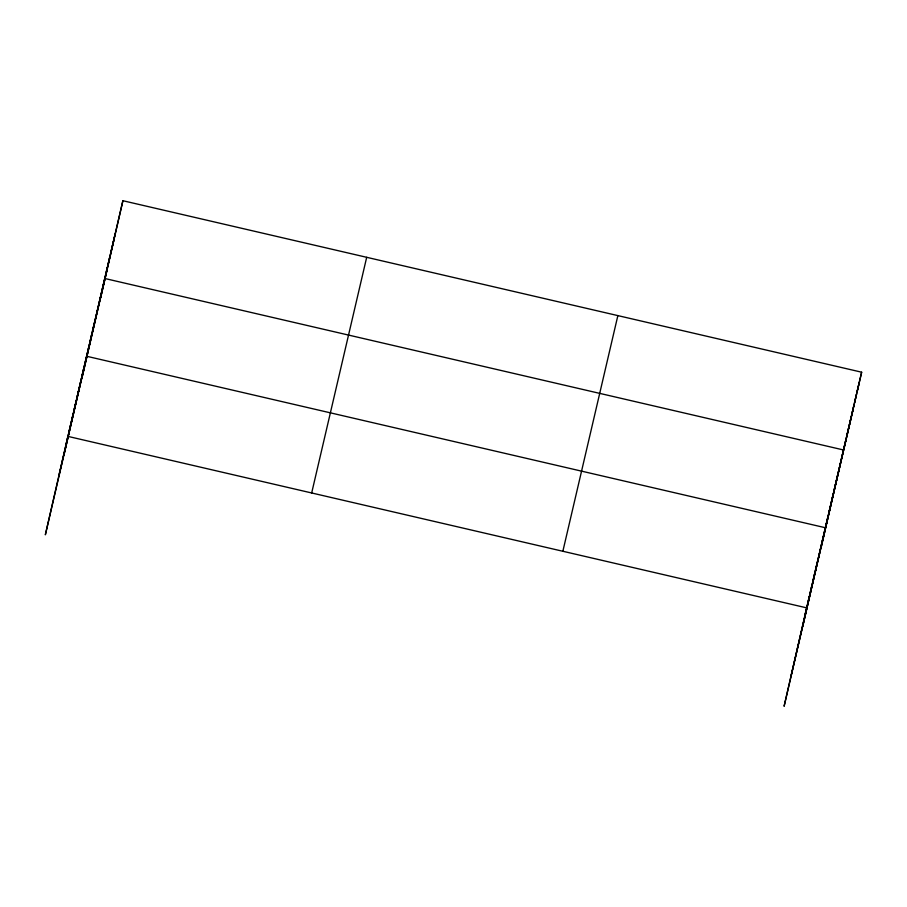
<?xml version="1.0" encoding="UTF-8"?>
<svg xmlns="http://www.w3.org/2000/svg" width="907" height="907" viewBox="0 0 907 907"><rect width="100%" height="100%" fill="white"/><g stroke="black" fill="none" stroke-linecap="round" stroke-linejoin="round"><path stroke-width="1.36" d="M68.705 433.036L70.565 424.93M71.381 421.596L73.24 413.479M74.045 410.145L75.905 402.039M76.721 398.706L78.58 390.588M79.397 387.255L81.256 379.149M82.061 375.804L83.92 367.698M64.057 454.679L81.04 380.509M81.324 379.262L86.596 356.247L825.347 527.727L802.808 626.159M87.333 353.254L89.192 345.148M89.929 342.143L91.777 334.037M92.514 331.032L94.373 322.926M82.492 375.668L83.909 369.466M84.192 368.219L85.621 362.006M85.904 360.771L104.747 278.483L843.499 449.963L820.96 548.395M105.484 275.49L107.343 267.372M108.08 264.379L109.928 256.262M110.665 253.268L112.525 245.162M113.262 242.158L115.121 234.051M100.643 297.904L102.06 291.691M102.344 290.455L103.772 284.242M104.056 283.007L122.899 200.719L861.65 372.199L784.102 706.281L806.64 607.849L67.889 436.38L45.35 534.801L81.245 380.441M807.457 604.516L809.316 596.409M810.132 593.065L811.992 584.958M812.808 581.625L814.656 573.519M815.472 570.174L817.332 562.068M826.084 524.734L827.944 516.616M828.681 513.623L830.529 505.505M831.266 502.512L833.125 494.406M833.862 491.401L835.721 483.295M836.458 480.291L838.317 472.184M844.236 446.958L846.095 438.852M846.832 435.859L848.68 427.741M849.417 424.748L851.276 416.63M852.013 413.637L853.872 405.52M854.609 402.527L856.469 394.42M857.194 391.416L859.054 383.31M66.041 444.487L122.899 200.719M59.204 474.293L106.436 271.964M106.72 270.728L114.214 238.632M81.63 379.387L101.992 291.566M102.287 290.331L107.185 269.345M311.679 492.966L366.689 257.305M562.862 551.263L617.86 315.613M804.792 615.966L861.65 372.199M790.927 676.475L852.965 410.111"/></g></svg>
